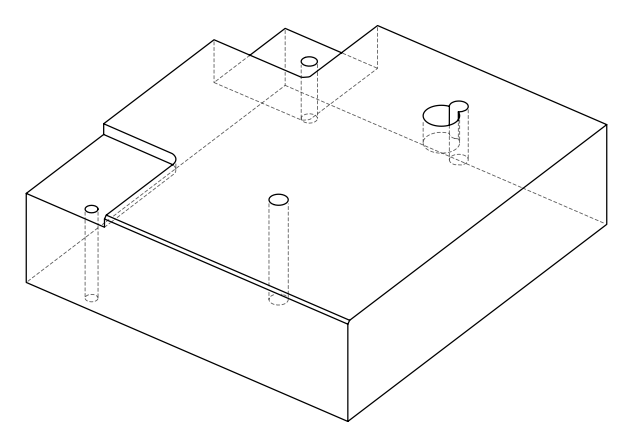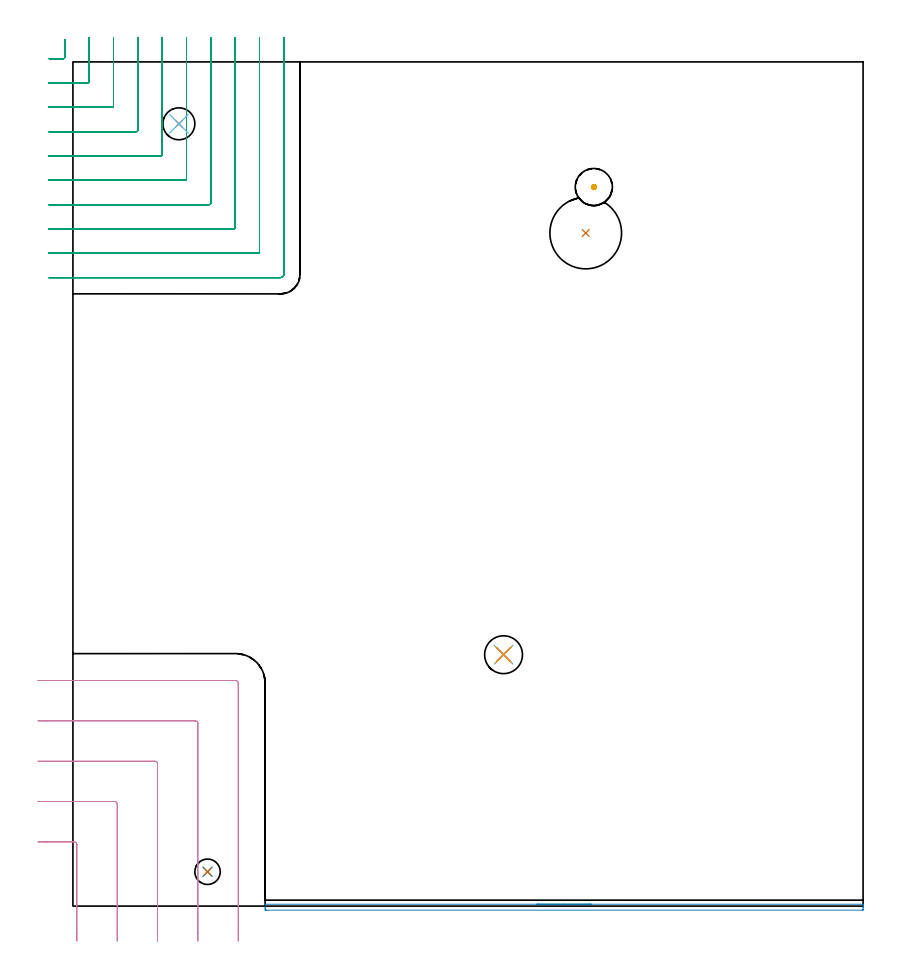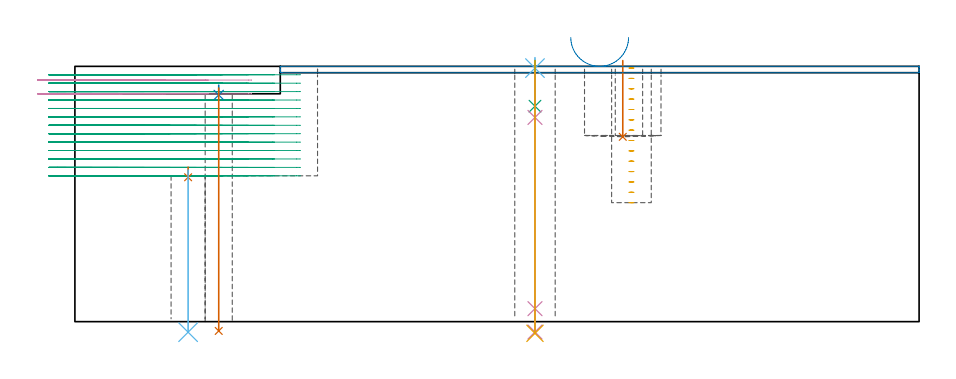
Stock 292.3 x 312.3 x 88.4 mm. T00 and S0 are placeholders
(PLAN: 13 operations, 10 tool changes, 34.5 min)
(1 INDEXABLE_INSERT_DRILL_BLIND_HOLE_FROM_SOLID | STEP1POCKET | NXT0302_024 | 0.11 min | 13277 mm3)
(2 AREA_MILL | FG_CHAMFER_SURFACE | UGT0205_001 | 1.92 min | 540 mm3)
(3 MILL_CORNER_NOTCH_RECTANGULAR | CORNER_NOTCH_RECTANGULAR | NXT0201_011 | Follow Part, ap 3, ae 75% | 27.97 min | 272741 mm3)
(4 MILL_CORNER_NOTCH_RECTANGULAR_1 | CORNER_NOTCH_RECTANGULAR_1 | UGT0201_135 | Follow Part, ap 4.975, ae 75% | 2.43 min | 62850 mm3)
(5 MILL_BLIND_HOLE_FROM_SOLID_MATERIAL | STEP1POCKET_1 | NXT0201_011 | Spiral | 0.46 min | 6523 mm3)
(6 SPOT_DRILL | STEP1HOLE | NXT0321_9005460120000 | 0.03 min | 7 mm3)
(7 SPOT_DRILL_1 | STEP1HOLE_1 | NXT0321_9005460120000 | 0.04 min | 8 mm3)
(8 SPOT_DRILL_2 | STEP1HOLE_2 | NXT0321_9005460120000 | 0.03 min | 13 mm3)
(9 DRILL_BLIND_HOLE_INTO_CENTER | STEP1HOLE | UGT0301_207 | 0.06 min | 798 mm3)
(10 GUN_DRILL_THROUGH_HOLE | STEP1HOLE | UGT0307_006 | 0.46 min | 4834 mm3)
(11 DRILL_TO_ENLARGE_THROUGH_HOLE | STEP1HOLE | NXT0301_104 | 0.38 min | 7953 mm3)
(12 DRILL_THROUGH_HOLE_INTO_CENTER | STEP1HOLE_1 | NXT0301_089 | 0.23 min | 5502 mm3)
(13 DRILL_THROUGH_HOLE_INTO_CENTER_1 | STEP1HOLE_2 | NXT0301_065 | 0.34 min | 5478 mm3)
(TOOL NXT0302_024 | Index. Insert Drill 26.5mm [880-D2650L32-03] | D26.5 PA176 FL80 Z2)
(TOOL UGT0205_001 | Chamfer Mill 20 x 3 x 45 deg. | D20 FL50 Z2)
(TOOL NXT0201_011 | ENDMILL 12mm [2P460-1200-NA 1630] | D12 FL38 Z6)
(TOOL UGT0201_135 | Carbide End Mill 19.9 | D19.9 FL30 Z4)
(TOOL NXT0321_9005460120000 | NC Spot Drill, 142deg, 12mm, Carbide, Uncoated | D12 PA142 FL30 Z2)
(TOOL UGT0301_207 | Twist Drill 9.2 mm | D9.2 PA118 FL80 Z2)
(TOOL UGT0307_006 | Gun Drill 9 mm | D9 PA130 FL24 Z1)
(TOOL NXT0301_104 | Carbide Drill 14mm [860.1-1400-112A1-MM 2214] | D14 PA140 FL123 Z2)
(TOOL NXT0301_089 | Carbide Drill 11.8mm [860.1-1180-035A1-MM 2214] | D11.8 PA140 FL55 Z2)
(TOOL NXT0301_065 | Carbide Drill 9.4mm [860.1-0940-075A1-MM 2214] | D9.4 PA140 FL98 Z2)
(OP 1 INDEXABLE_INSERT_DRILL_BLIND_HOLE_FROM_SOLID)
G17 G21 G94 G90
T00 M6
G54
G17 G0 G90 X189.7 Y249. S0 M3
G43 Z98.4 H1
G94 G81 G98 Z64. F250. R90.4
G80
M5
M2
(OP 2 AREA_MILL)
G17 G21 G94 G90
T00 M6
G54
G17 G0 G90 X171.7 Y0.7 S1061 M3
G43 Z98.4 H0
G94 G1 X171.738 Z97.528 F250.
X171.852 Z96.663
X172.041 Z95.812
X172.303 Z94.98
X172.637 Z94.174
X173.04 Z93.4
X173.509 Z92.664
X174.04 Z91.972
X174.629 Z91.329
X175.272 Z90.74
X175.964 Z90.208
X176.7 Z89.74
X177.474 Z89.337
X178.28 Z89.003
X179.112 Z88.741
X179.964 Z88.552
X180.828 Z88.438
X181.7 Z88.4
X292.119
X292.29 Y0.697 Z88.388
X292.297 Y0.607 Z88.299
X292.3 Y0.51 Z88.21
Y0.302 Z88.002
Y-0.4 Z87.294
Y-0.751 Z86.945
X292.297 Y-1.266 Z86.43
X292.295 Y-1.491 Z86.205
X292.237 Y-1.495 Z86.203
X291.998 Y-1.5 Z86.2
X71.728
X71.402 Y-1.499 Z86.201
X71.163 Y-1.495 Z86.203
X71.106 Y-1.491 Z86.205
X71.1 Y-1.266 Z86.43
Y-0.751 Z86.945
Y-0.4 Z87.295
Y0.51 Z88.21
X71.103 Y0.607 Z88.299
X71.11 Y0.697 Z88.388
X71.281 Y0.7 Z88.4
X181.7
X182.572 Z88.438
X183.437 Z88.552
X184.288 Z88.741
X185.12 Z89.003
X185.926 Z89.337
X186.7 Z89.74
X187.436 Z90.208
X188.128 Z90.74
X188.771 Z91.329
X189.36 Z91.972
X189.892 Z92.664
X190.36 Z93.4
X190.763 Z94.174
X191.097 Z94.98
X191.359 Z95.812
X191.548 Z96.663
X191.662 Z97.528
X191.7 Z98.4
M5
M2
(OP 3 MILL_CORNER_NOTCH_RECTANGULAR)
G17 G21 G94 G90
T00 M6
G54
G17 G0 G90 X-8.879 Y313.5 S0 M3
G43 Z98.4 H1
Z85.485
G94 G1 X-5.879 F250.
X-3.595
G3 X-3. Y314.095 R0.6
G1 Y317.496
Y320.496
G0 Z98.4
X-9. Y304.5
Z85.485
G1 X-6.
X5.405 F500.
G3 X6. Y305.095 R0.6
G1 Y318.3
Y321.3 F250.
G0 Z98.4
X-9. Y295.5
Z85.485
G1 X-6.
X14.405 F500.
G3 X15. Y296.095 R0.6
G1 Y318.3
Y321.3 F250.
G0 Z98.4
X-9. Y286.5
Z85.485
G1 X-6.
X23.404 F500.
G3 X24. Y287.096 R0.6
G1 Y318.3
Y321.3 F250.
G0 Z98.4
X-9. Y277.5
Z85.485
G1 X-6.
X32.404 F500.
G3 X33. Y278.096 R0.6
G1 Y318.3
Y321.3 F250.
G0 Z98.4
X-9. Y268.5
Z85.485
G1 X-6.
X41.404 F500.
G3 X42. Y269.096 R0.6
G1 Y318.3
Y321.3 F250.
G0 Z98.4
X-9. Y259.5
Z85.485
G1 X-6.
X50.404 F500.
G3 X51. Y260.096 R0.6
G1 Y318.3
Y321.3 F250.
G0 Z98.4
X-9. Y250.5
Z85.485
G1 X-6.
X59.403 F500.
G3 X60. Y251.097 R0.6
G1 Y318.3
Y321.3 F250.
G0 Z98.4
X-9. Y241.5
Z85.485
G1 X-6.
X68.403 F500.
G3 X69. Y242.097 R0.6
G1 Y318.3
Y321.3 F250.
G0 Z98.4
X-9. Y232.5
Z85.485
G1 X-6.
X76.8 F500.
G3 X78. Y233.7 R1.2
G1 Y318.3
Y321.3 F250.
G0 Z98.4
X-8.879 Y313.5
Z82.569
G1 X-5.879
X-3.595
G3 X-3. Y314.095 R0.6
G1 Y317.496
Y320.496
G0 Z98.4
X-9. Y304.5
Z82.569
G1 X-6.
X5.405 F500.
G3 X6. Y305.095 R0.6
G1 Y318.3
Y321.3 F250.
G0 Z98.4
X-9. Y295.5
Z82.569
G1 X-6.
X14.405 F500.
G3 X15. Y296.095 R0.6
G1 Y318.3
Y321.3 F250.
G0 Z98.4
X-9. Y286.5
Z82.569
G1 X-6.
X23.404 F500.
G3 X24. Y287.096 R0.6
G1 Y318.3
Y321.3 F250.
G0 Z98.4
X-9. Y277.5
Z82.569
G1 X-6.
X32.404 F500.
G3 X33. Y278.096 R0.6
G1 Y318.3
Y321.3 F250.
G0 Z98.4
X-9. Y268.5
Z82.569
G1 X-6.
X41.404 F500.
G3 X42. Y269.096 R0.6
G1 Y318.3
Y321.3 F250.
G0 Z98.4
X-9. Y259.5
Z82.569
G1 X-6.
X50.404 F500.
G3 X51. Y260.096 R0.6
G1 Y318.3
Y321.3 F250.
G0 Z98.4
X-9. Y250.5
Z82.569
G1 X-6.
X59.403 F500.
G3 X60. Y251.097 R0.6
G1 Y318.3
Y321.3 F250.
G0 Z98.4
X-9. Y241.5
Z82.569
G1 X-6.
X68.403 F500.
G3 X69. Y242.097 R0.6
G1 Y318.3
Y321.3 F250.
G0 Z98.4
X-9. Y232.5
Z82.569
G1 X-6.
X76.8 F500.
G3 X78. Y233.7 R1.2
G1 Y318.3
Y321.3 F250.
G0 Z98.4
X-8.879 Y313.5
Z79.654
G1 X-5.879
X-3.595
G3 X-3. Y314.095 R0.6
G1 Y317.496
Y320.496
G0 Z98.4
X-9. Y304.5
Z79.654
G1 X-6.
X5.405 F500.
G3 X6. Y305.095 R0.6
G1 Y318.3
Y321.3 F250.
G0 Z98.4
X-9. Y295.5
Z79.654
G1 X-6.
X14.405 F500.
G3 X15. Y296.095 R0.6
G1 Y318.3
Y321.3 F250.
G0 Z98.4
X-9. Y286.5
Z79.654
G1 X-6.
X23.404 F500.
G3 X24. Y287.096 R0.6
G1 Y318.3
Y321.3 F250.
G0 Z98.4
X-9. Y277.5
Z79.654
G1 X-6.
X32.404 F500.
G3 X33. Y278.096 R0.6
G1 Y318.3
Y321.3 F250.
G0 Z98.4
X-9. Y268.5
Z79.654
G1 X-6.
X41.404 F500.
G3 X42. Y269.096 R0.6
G1 Y318.3
Y321.3 F250.
G0 Z98.4
X-9. Y259.5
Z79.654
G1 X-6.
X50.404 F500.
G3 X51. Y260.096 R0.6
G1 Y318.3
Y321.3 F250.
G0 Z98.4
X-9. Y250.5
Z79.654
G1 X-6.
X59.403 F500.
G3 X60. Y251.097 R0.6
G1 Y318.3
Y321.3 F250.
G0 Z98.4
X-9. Y241.5
Z79.654
G1 X-6.
X68.403 F500.
G3 X69. Y242.097 R0.6
G1 Y318.3
Y321.3 F250.
G0 Z98.4
X-9. Y232.5
Z79.654
G1 X-6.
X76.8 F500.
G3 X78. Y233.7 R1.2
G1 Y318.3
Y321.3 F250.
G0 Z98.4
X-8.879 Y313.5
Z76.738
G1 X-5.879
X-3.595
G3 X-3. Y314.095 R0.6
G1 Y317.496
Y320.496
G0 Z98.4
X-9. Y304.5
Z76.738
G1 X-6.
X5.405 F500.
G3 X6. Y305.095 R0.6
G1 Y318.3
Y321.3 F250.
G0 Z98.4
X-9. Y295.5
Z76.738
G1 X-6.
X14.405 F500.
G3 X15. Y296.095 R0.6
G1 Y318.3
Y321.3 F250.
G0 Z98.4
X-9. Y286.5
Z76.738
G1 X-6.
X23.404 F500.
G3 X24. Y287.096 R0.6
G1 Y318.3
Y321.3 F250.
G0 Z98.4
X-9. Y277.5
Z76.738
G1 X-6.
X32.404 F500.
G3 X33. Y278.096 R0.6
G1 Y318.3
Y321.3 F250.
G0 Z98.4
X-9. Y268.5
Z76.738
G1 X-6.
X41.404 F500.
G3 X42. Y269.096 R0.6
G1 Y318.3
Y321.3 F250.
G0 Z98.4
X-9. Y259.5
Z76.738
G1 X-6.
X50.404 F500.
G3 X51. Y260.096 R0.6
G1 Y318.3
Y321.3 F250.
G0 Z98.4
X-9. Y250.5
Z76.738
G1 X-6.
X59.403 F500.
G3 X60. Y251.097 R0.6
G1 Y318.3
Y321.3 F250.
G0 Z98.4
X-9. Y241.5
Z76.738
G1 X-6.
X68.403 F500.
G3 X69. Y242.097 R0.6
G1 Y318.3
Y321.3 F250.
G0 Z98.4
X-9. Y232.5
Z76.738
G1 X-6.
X76.8 F500.
G3 X78. Y233.7 R1.2
G1 Y318.3
Y321.3 F250.
G0 Z98.4
X-8.879 Y313.5
Z73.823
G1 X-5.879
X-3.595
G3 X-3. Y314.095 R0.6
G1 Y317.496
Y320.496
G0 Z98.4
X-9. Y304.5
Z73.823
G1 X-6.
X5.405 F500.
G3 X6. Y305.095 R0.6
G1 Y318.3
Y321.3 F250.
G0 Z98.4
X-9. Y295.5
Z73.823
G1 X-6.
X14.405 F500.
G3 X15. Y296.095 R0.6
G1 Y318.3
Y321.3 F250.
G0 Z98.4
X-9. Y286.5
Z73.823
G1 X-6.
X23.404 F500.
G3 X24. Y287.096 R0.6
G1 Y318.3
Y321.3 F250.
G0 Z98.4
X-9. Y277.5
Z73.823
G1 X-6.
X32.404 F500.
G3 X33. Y278.096 R0.6
G1 Y318.3
Y321.3 F250.
G0 Z98.4
X-9. Y268.5
Z73.823
G1 X-6.
X41.404 F500.
G3 X42. Y269.096 R0.6
G1 Y318.3
Y321.3 F250.
G0 Z98.4
X-9. Y259.5
Z73.823
G1 X-6.
X50.404 F500.
G3 X51. Y260.096 R0.6
G1 Y318.3
Y321.3 F250.
G0 Z98.4
X-9. Y250.5
Z73.823
G1 X-6.
X59.403 F500.
G3 X60. Y251.097 R0.6
G1 Y318.3
Y321.3 F250.
G0 Z98.4
X-9. Y241.5
Z73.823
G1 X-6.
X68.403 F500.
G3 X69. Y242.097 R0.6
G1 Y318.3
Y321.3 F250.
G0 Z98.4
X-9. Y232.5
Z73.823
G1 X-6.
X76.8 F500.
G3 X78. Y233.7 R1.2
G1 Y318.3
Y321.3 F250.
G0 Z98.4
X-8.879 Y313.5
Z70.908
G1 X-5.879
X-3.595
G3 X-3. Y314.095 R0.6
G1 Y317.496
Y320.496
G0 Z98.4
X-9. Y304.5
Z70.908
G1 X-6.
X5.405 F500.
G3 X6. Y305.095 R0.6
G1 Y318.3
Y321.3 F250.
G0 Z98.4
X-9. Y295.5
Z70.908
G1 X-6.
X14.405 F500.
G3 X15. Y296.095 R0.6
G1 Y318.3
Y321.3 F250.
G0 Z98.4
X-9. Y286.5
Z70.908
G1 X-6.
X23.404 F500.
G3 X24. Y287.096 R0.6
G1 Y318.3
Y321.3 F250.
G0 Z98.4
X-9. Y277.5
Z70.908
G1 X-6.
X32.404 F500.
G3 X33. Y278.096 R0.6
G1 Y318.3
Y321.3 F250.
G0 Z98.4
X-9. Y268.5
Z70.908
G1 X-6.
X41.404 F500.
G3 X42. Y269.096 R0.6
G1 Y318.3
Y321.3 F250.
G0 Z98.4
X-9. Y259.5
Z70.908
G1 X-6.
X50.404 F500.
G3 X51. Y260.096 R0.6
G1 Y318.3
Y321.3 F250.
G0 Z98.4
X-9. Y250.5
Z70.908
G1 X-6.
X59.403 F500.
G3 X60. Y251.097 R0.6
G1 Y318.3
Y321.3 F250.
G0 Z98.4
X-9. Y241.5
Z70.908
G1 X-6.
X68.403 F500.
G3 X69. Y242.097 R0.6
G1 Y318.3
Y321.3 F250.
G0 Z98.4
X-9. Y232.5
Z70.908
G1 X-6.
X76.8 F500.
G3 X78. Y233.7 R1.2
G1 Y318.3
Y321.3 F250.
G0 Z98.4
X-8.879 Y313.5
Z67.992
G1 X-5.879
X-3.595
G3 X-3. Y314.095 R0.6
G1 Y317.496
Y320.496
G0 Z98.4
X-9. Y304.5
Z67.992
G1 X-6.
X5.405 F500.
G3 X6. Y305.095 R0.6
G1 Y318.3
Y321.3 F250.
G0 Z98.4
X-9. Y295.5
Z67.992
G1 X-6.
X14.405 F500.
G3 X15. Y296.095 R0.6
G1 Y318.3
Y321.3 F250.
G0 Z98.4
X-9. Y286.5
Z67.992
G1 X-6.
X23.404 F500.
G3 X24. Y287.096 R0.6
G1 Y318.3
Y321.3 F250.
G0 Z98.4
X-9. Y277.5
Z67.992
G1 X-6.
X32.404 F500.
G3 X33. Y278.096 R0.6
G1 Y318.3
Y321.3 F250.
G0 Z98.4
X-9. Y268.5
Z67.992
G1 X-6.
X41.404 F500.
G3 X42. Y269.096 R0.6
G1 Y318.3
Y321.3 F250.
G0 Z98.4
X-9. Y259.5
Z67.992
G1 X-6.
X50.404 F500.
G3 X51. Y260.096 R0.6
G1 Y318.3
Y321.3 F250.
G0 Z98.4
X-9. Y250.5
Z67.992
G1 X-6.
X59.403 F500.
G3 X60. Y251.097 R0.6
G1 Y318.3
Y321.3 F250.
G0 Z98.4
X-9. Y241.5
Z67.992
G1 X-6.
X68.403 F500.
G3 X69. Y242.097 R0.6
G1 Y318.3
Y321.3 F250.
G0 Z98.4
X-9. Y232.5
Z67.992
G1 X-6.
X76.8 F500.
G3 X78. Y233.7 R1.2
G1 Y318.3
Y321.3 F250.
G0 Z98.4
X-8.879 Y313.5
Z65.077
G1 X-5.879
X-3.595
G3 X-3. Y314.095 R0.6
G1 Y317.496
Y320.496
G0 Z98.4
X-9. Y304.5
Z65.077
G1 X-6.
X5.405 F500.
G3 X6. Y305.095 R0.6
G1 Y318.3
Y321.3 F250.
G0 Z98.4
X-9. Y295.5
Z65.077
G1 X-6.
X14.405 F500.
G3 X15. Y296.095 R0.6
G1 Y318.3
Y321.3 F250.
G0 Z98.4
X-9. Y286.5
Z65.077
G1 X-6.
X23.404 F500.
G3 X24. Y287.096 R0.6
G1 Y318.3
Y321.3 F250.
G0 Z98.4
X-9. Y277.5
Z65.077
G1 X-6.
X32.404 F500.
G3 X33. Y278.096 R0.6
G1 Y318.3
Y321.3 F250.
G0 Z98.4
X-9. Y268.5
Z65.077
G1 X-6.
X41.404 F500.
G3 X42. Y269.096 R0.6
G1 Y318.3
Y321.3 F250.
G0 Z98.4
X-9. Y259.5
Z65.077
G1 X-6.
X50.404 F500.
G3 X51. Y260.096 R0.6
G1 Y318.3
Y321.3 F250.
G0 Z98.4
X-9. Y250.5
Z65.077
G1 X-6.
X59.403 F500.
G3 X60. Y251.097 R0.6
G1 Y318.3
Y321.3 F250.
G0 Z98.4
X-9. Y241.5
Z65.077
G1 X-6.
X68.403 F500.
G3 X69. Y242.097 R0.6
G1 Y318.3
Y321.3 F250.
G0 Z98.4
X-9. Y232.5
Z65.077
G1 X-6.
X76.8 F500.
G3 X78. Y233.7 R1.2
G1 Y318.3
Y321.3 F250.
G0 Z98.4
X-8.879 Y313.5
Z62.162
G1 X-5.879
X-3.595
G3 X-3. Y314.095 R0.6
G1 Y317.496
Y320.496
G0 Z98.4
X-9. Y304.5
Z62.162
G1 X-6.
X5.405 F500.
G3 X6. Y305.095 R0.6
G1 Y318.3
Y321.3 F250.
G0 Z98.4
X-9. Y295.5
Z62.162
G1 X-6.
X14.405 F500.
G3 X15. Y296.095 R0.6
G1 Y318.3
Y321.3 F250.
G0 Z98.4
X-9. Y286.5
Z62.162
G1 X-6.
X23.404 F500.
G3 X24. Y287.096 R0.6
G1 Y318.3
Y321.3 F250.
G0 Z98.4
X-9. Y277.5
Z62.162
G1 X-6.
X32.404 F500.
G3 X33. Y278.096 R0.6
G1 Y318.3
Y321.3 F250.
G0 Z98.4
X-9. Y268.5
Z62.162
G1 X-6.
X41.404 F500.
G3 X42. Y269.096 R0.6
G1 Y318.3
Y321.3 F250.
G0 Z98.4
X-9. Y259.5
Z62.162
G1 X-6.
X50.404 F500.
G3 X51. Y260.096 R0.6
G1 Y318.3
Y321.3 F250.
G0 Z98.4
X-9. Y250.5
Z62.162
G1 X-6.
X59.403 F500.
G3 X60. Y251.097 R0.6
G1 Y318.3
Y321.3 F250.
G0 Z98.4
X-9. Y241.5
Z62.162
G1 X-6.
X68.403 F500.
G3 X69. Y242.097 R0.6
G1 Y318.3
Y321.3 F250.
G0 Z98.4
X-9. Y232.5
Z62.162
G1 X-6.
X76.8 F500.
G3 X78. Y233.7 R1.2
G1 Y318.3
Y321.3 F250.
G0 Z98.4
X-8.879 Y313.5
Z59.246
G1 X-5.879
X-3.595
G3 X-3. Y314.095 R0.6
G1 Y317.496
Y320.496
G0 Z98.4
X-9. Y304.5
Z59.246
G1 X-6.
X5.405 F500.
G3 X6. Y305.095 R0.6
G1 Y318.3
Y321.3 F250.
G0 Z98.4
X-9. Y295.5
Z59.246
G1 X-6.
X14.405 F500.
G3 X15. Y296.095 R0.6
G1 Y318.3
Y321.3 F250.
G0 Z98.4
X-9. Y286.5
Z59.246
G1 X-6.
X23.404 F500.
G3 X24. Y287.096 R0.6
G1 Y318.3
Y321.3 F250.
G0 Z98.4
X-9. Y277.5
Z59.246
G1 X-6.
X32.404 F500.
G3 X33. Y278.096 R0.6
G1 Y318.3
Y321.3 F250.
G0 Z98.4
X-9. Y268.5
Z59.246
G1 X-6.
X41.404 F500.
G3 X42. Y269.096 R0.6
G1 Y318.3
Y321.3 F250.
G0 Z98.4
X-9. Y259.5
Z59.246
G1 X-6.
X50.404 F500.
G3 X51. Y260.096 R0.6
G1 Y318.3
Y321.3 F250.
G0 Z98.4
X-9. Y250.5
Z59.246
G1 X-6.
X59.403 F500.
G3 X60. Y251.097 R0.6
G1 Y318.3
Y321.3 F250.
G0 Z98.4
X-9. Y241.5
Z59.246
G1 X-6.
X68.403 F500.
G3 X69. Y242.097 R0.6
G1 Y318.3
Y321.3 F250.
G0 Z98.4
X-9. Y232.5
Z59.246
G1 X-6.
X76.8 F500.
G3 X78. Y233.7 R1.2
G1 Y318.3
Y321.3 F250.
G0 Z98.4
X-8.879 Y313.5
Z56.331
G1 X-5.879
X-3.595
G3 X-3. Y314.095 R0.6
G1 Y317.496
Y320.496
G0 Z98.4
X-9. Y304.5
Z56.331
G1 X-6.
X5.405 F500.
G3 X6. Y305.095 R0.6
G1 Y318.3
Y321.3 F250.
G0 Z98.4
X-9. Y295.5
Z56.331
G1 X-6.
X14.405 F500.
G3 X15. Y296.095 R0.6
G1 Y318.3
Y321.3 F250.
G0 Z98.4
X-9. Y286.5
Z56.331
G1 X-6.
X23.404 F500.
G3 X24. Y287.096 R0.6
G1 Y318.3
Y321.3 F250.
G0 Z98.4
X-9. Y277.5
Z56.331
G1 X-6.
X32.404 F500.
G3 X33. Y278.096 R0.6
G1 Y318.3
Y321.3 F250.
G0 Z98.4
X-9. Y268.5
Z56.331
G1 X-6.
X41.404 F500.
G3 X42. Y269.096 R0.6
G1 Y318.3
Y321.3 F250.
G0 Z98.4
X-9. Y259.5
Z56.331
G1 X-6.
X50.404 F500.
G3 X51. Y260.096 R0.6
G1 Y318.3
Y321.3 F250.
G0 Z98.4
X-9. Y250.5
Z56.331
G1 X-6.
X59.403 F500.
G3 X60. Y251.097 R0.6
G1 Y318.3
Y321.3 F250.
G0 Z98.4
X-9. Y241.5
Z56.331
G1 X-6.
X68.403 F500.
G3 X69. Y242.097 R0.6
G1 Y318.3
Y321.3 F250.
G0 Z98.4
X-9. Y232.5
Z56.331
G1 X-6.
X76.8 F500.
G3 X78. Y233.7 R1.2
G1 Y318.3
Y321.3 F250.
G0 Z98.4
X-8.879 Y313.5
Z53.415
G1 X-5.879
X-3.595
G3 X-3. Y314.095 R0.6
G1 Y317.496
Y320.496
G0 Z98.4
X-9. Y304.5
Z53.415
G1 X-6.
X5.405 F500.
G3 X6. Y305.095 R0.6
G1 Y318.3
Y321.3 F250.
G0 Z98.4
X-9. Y295.5
Z53.415
G1 X-6.
X14.405 F500.
G3 X15. Y296.095 R0.6
G1 Y318.3
Y321.3 F250.
G0 Z98.4
X-9. Y286.5
Z53.415
G1 X-6.
X23.404 F500.
G3 X24. Y287.096 R0.6
G1 Y318.3
Y321.3 F250.
G0 Z98.4
X-9. Y277.5
Z53.415
G1 X-6.
X32.404 F500.
G3 X33. Y278.096 R0.6
G1 Y318.3
Y321.3 F250.
G0 Z98.4
X-9. Y268.5
Z53.415
G1 X-6.
X41.404 F500.
G3 X42. Y269.096 R0.6
G1 Y318.3
Y321.3 F250.
G0 Z98.4
X-9. Y259.5
Z53.415
G1 X-6.
X50.404 F500.
G3 X51. Y260.096 R0.6
G1 Y318.3
Y321.3 F250.
G0 Z98.4
X-9. Y250.5
Z53.415
G1 X-6.
X59.403 F500.
G3 X60. Y251.097 R0.6
G1 Y318.3
Y321.3 F250.
G0 Z98.4
X-9. Y241.5
Z53.415
G1 X-6.
X68.403 F500.
G3 X69. Y242.097 R0.6
G1 Y318.3
Y321.3 F250.
G0 Z98.4
X-9. Y232.5
Z53.415
G1 X-6.
X76.8 F500.
G3 X78. Y233.7 R1.2
G1 Y318.3
Y321.3 F250.
G0 Z98.4
X-8.879 Y313.5
Z50.5
G1 X-5.879
X-3.595
G3 X-3. Y314.095 R0.6
G1 Y317.496
Y320.496
G0 Z98.4
X-9. Y304.5
Z50.5
G1 X-6.
X5.405 F500.
G3 X6. Y305.095 R0.6
G1 Y318.3
Y321.3 F250.
G0 Z98.4
X-9. Y295.5
Z50.5
G1 X-6.
X14.405 F500.
G3 X15. Y296.095 R0.6
G1 Y318.3
Y321.3 F250.
G0 Z98.4
X-9. Y286.5
Z50.5
G1 X-6.
X23.404 F500.
G3 X24. Y287.096 R0.6
G1 Y318.3
Y321.3 F250.
G0 Z98.4
X-9. Y277.5
Z50.5
G1 X-6.
X32.404 F500.
G3 X33. Y278.096 R0.6
G1 Y318.3
Y321.3 F250.
G0 Z98.4
X-9. Y268.5
Z50.5
G1 X-6.
X41.404 F500.
G3 X42. Y269.096 R0.6
G1 Y318.3
Y321.3 F250.
G0 Z98.4
X-9. Y259.5
Z50.5
G1 X-6.
X50.404 F500.
G3 X51. Y260.096 R0.6
G1 Y318.3
Y321.3 F250.
G0 Z98.4
X-9. Y250.5
Z50.5
G1 X-6.
X59.403 F500.
G3 X60. Y251.097 R0.6
G1 Y318.3
Y321.3 F250.
G0 Z98.4
X-9. Y241.5
Z50.5
G1 X-6.
X68.403 F500.
G3 X69. Y242.097 R0.6
G1 Y318.3
Y321.3 F250.
G0 Z98.4
X-9. Y232.5
Z50.5
G1 X-6.
X76.8 F500.
G3 X78. Y233.7 R1.2
G1 Y318.3
Y321.3 F250.
G0 Z98.4
M5
M2
(OP 4 MILL_CORNER_NOTCH_RECTANGULAR_1)
G17 G21 G94 G90
T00 M6
G54
G17 G0 G90 X1.45 Y-12.95 S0 M3
G43 Z98.4 H0
Z83.65
G94 G1 Y-9.95 F250.
Y22.76 F500.
G3 X0.46 Y23.75 R0.995
G1 X-9.95
X-12.95 F250.
G0 Z98.4
X16.375 Y-12.95
Z83.65
G1 Y-9.95
Y37.685 F500.
G3 X15.385 Y38.675 R0.995
G1 X-9.95
X-12.95 F250.
G0 Z98.4
X31.3 Y-12.95
Z83.65
G1 Y-9.95
Y52.61 F500.
G3 X30.31 Y53.6 R0.995
G1 X-9.95
X-12.95 F250.
G0 Z98.4
X46.225 Y-12.95
Z83.65
G1 Y-9.95
Y67.534 F500.
G3 X45.234 Y68.525 R0.995
G1 X-9.95
X-12.95 F250.
G0 Z98.4
X61.15 Y-12.95
Z83.65
G1 Y-9.95
Y82.459 F500.
G3 X60.159 Y83.45 R0.995
G1 X-9.95
X-12.95 F250.
G0 Z98.4
X1.45 Y-12.95
Z78.9
G1 Y-9.95
Y22.76 F500.
G3 X0.46 Y23.75 R0.995
G1 X-9.95
X-12.95 F250.
G0 Z98.4
X16.375 Y-12.95
Z78.9
G1 Y-9.95
Y37.685 F500.
G3 X15.385 Y38.675 R0.995
G1 X-9.95
X-12.95 F250.
G0 Z98.4
X31.3 Y-12.95
Z78.9
G1 Y-9.95
Y52.61 F500.
G3 X30.31 Y53.6 R0.995
G1 X-9.95
X-12.95 F250.
G0 Z98.4
X46.225 Y-12.95
Z78.9
G1 Y-9.95
Y67.534 F500.
G3 X45.234 Y68.525 R0.995
G1 X-9.95
X-12.95 F250.
G0 Z98.4
X61.15 Y-12.95
Z78.9
G1 Y-9.95
Y82.459 F500.
G3 X60.159 Y83.45 R0.995
G1 X-9.95
X-12.95 F250.
G0 Z98.4
M5
M2
(OP 5 MILL_BLIND_HOLE_FROM_SOLID_MATERIAL)
G17 G21 G94 G90
T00 M6
G54
G17 G0 G90 X192.7 Y266. S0 M3
G43 Z98.4 H1
Z87.814
G94 G3 X193.125 Y266.425 R0.425 F250.
X192.7 Y266.85 R0.425
X191.85 Y266. R0.85
X192.7 Y266.85 R-0.85
X192.275 Y266.425 R0.425
X192.7 Y266. R0.425
G0 Z84.229
G3 X193.125 Y266.425 R0.425
X192.7 Y266.85 R0.425
X191.85 Y266. R0.85
X192.7 Y266.85 R-0.85
X192.275 Y266.425 R0.425
X192.7 Y266. R0.425
G0 Z80.643
G3 X193.125 Y266.425 R0.425
X192.7 Y266.85 R0.425
X191.85 Y266. R0.85
X192.7 Y266.85 R-0.85
X192.275 Y266.425 R0.425
X192.7 Y266. R0.425
G0 Z77.057
G3 X193.125 Y266.425 R0.425
X192.7 Y266.85 R0.425
X191.85 Y266. R0.85
X192.7 Y266.85 R-0.85
X192.275 Y266.425 R0.425
X192.7 Y266. R0.425
G0 Z73.471
G3 X193.125 Y266.425 R0.425
X192.7 Y266.85 R0.425
X191.85 Y266. R0.85
X192.7 Y266.85 R-0.85
X192.275 Y266.425 R0.425
X192.7 Y266. R0.425
G0 Z69.886
G3 X193.125 Y266.425 R0.425
X192.7 Y266.85 R0.425
X191.85 Y266. R0.85
X192.7 Y266.85 R-0.85
X192.275 Y266.425 R0.425
X192.7 Y266. R0.425
G0 Z66.3
G3 X193.125 Y266.425 R0.425
X192.7 Y266.85 R0.425
X191.85 Y266. R0.85
X192.7 Y266.85 R-0.85
X192.275 Y266.425 R0.425
X192.7 Y266. R0.425
G0 Z62.714
G3 X193.125 Y266.425 R0.425
X192.7 Y266.85 R0.425
X191.85 Y266. R0.85
X192.7 Y266.85 R-0.85
X192.275 Y266.425 R0.425
X192.7 Y266. R0.425
G0 Z59.129
G3 X193.125 Y266.425 R0.425
X192.7 Y266.85 R0.425
X191.85 Y266. R0.85
X192.7 Y266.85 R-0.85
X192.275 Y266.425 R0.425
X192.7 Y266. R0.425
G0 Z55.543
G3 X193.125 Y266.425 R0.425
X192.7 Y266.85 R0.425
X191.85 Y266. R0.85
X192.7 Y266.85 R-0.85
X192.275 Y266.425 R0.425
X192.7 Y266. R0.425
G0 Z51.957
G3 X193.125 Y266.425 R0.425
X192.7 Y266.85 R0.425
X191.85 Y266. R0.85
X192.7 Y266.85 R-0.85
X192.275 Y266.425 R0.425
X192.7 Y266. R0.425
G0 Z48.371
G3 X193.125 Y266.425 R0.425
X192.7 Y266.85 R0.425
X191.85 Y266. R0.85
X192.7 Y266.85 R-0.85
X192.275 Y266.425 R0.425
X192.7 Y266. R0.425
G0 Z44.786
G3 X193.125 Y266.425 R0.425
X192.7 Y266.85 R0.425
X191.85 Y266. R0.85
X192.7 Y266.85 R-0.85
X192.275 Y266.425 R0.425
X192.7 Y266. R0.425
G0 Z41.2
G3 X193.125 Y266.425 R0.425
X192.7 Y266.85 R0.425
X191.85 Y266. R0.85
X192.7 Y266.85 R-0.85
X192.275 Y266.425 R0.425
X192.7 Y266. R0.425
G0 Z98.4
M5
M2
(OP 6 SPOT_DRILL)
G17 G21 G94 G90
T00 M6
G54
G17 G0 G90 X159.3 Y93. S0 M3
G43 Z98.4 H0
G94 G81 G98 Z87.793 F250. R91.4
G80
M5
M2
(OP 7 SPOT_DRILL_1)
G17 G21 G94 G90
T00 M6
G54
G17 G0 G90 X39.2 Y289.4 S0 M3
G43 Z98.4 H0
G94 G81 G98 Z49.992 F250. R53.5
G80
M5
M2
(OP 8 SPOT_DRILL_2)
G17 G21 G94 G90
T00 M6
G54
G17 G0 G90 X49.8 Y12.7 S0 M3
G43 Z98.4 H0
G94 G81 G98 Z78.495 F250. R81.9
G80
M5
M2
(OP 9 DRILL_BLIND_HOLE_INTO_CENTER)
G17 G21 G94 G90
T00 M6
G54
G17 G0 G90 X159.3 Y93. S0 M3
G43 Z98.4 H0
G94 G81 G98 Z74.6 F250. R90.4
G80
M5
M2
(OP 10 GUN_DRILL_THROUGH_HOLE)
G17 G21 G94 G90
T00 M6
G54
G17 G0 G90 X159.3 Y93. M8
G43 Z98.4 H0
Z86.293
S716 M3
G94 G1 Z70.705 F125. M26
G4 X.084
Z4.5 F250.
G4 X.084
Z-3.598 F125.
G4 X.084
M5
M9
G0 Z86.293
Z98.4
M2
(OP 11 DRILL_TO_ENLARGE_THROUGH_HOLE)
G17 G21 G94 G90
T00 M6
G54
G17 G0 G90 X159.3 Y93. S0 M3
G43 Z98.4 H1
G94 G73 G98 Z-4.048 F250. Q13.207 R90.4
G80
M5
M2
(OP 12 DRILL_THROUGH_HOLE_INTO_CENTER)
G17 G21 G94 G90
T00 M6
G54
G17 G0 G90 X39.2 Y289.4 S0 M3
G43 Z98.4 H1
G94 G73 G98 Z-3.647 F250. Q10.829 R52.5
G80
M5
M2
(OP 13 DRILL_THROUGH_HOLE_INTO_CENTER_1)
G17 G21 G94 G90
T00 M6
G54
G17 G0 G90 X49.8 Y12.7 S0 M3
G43 Z98.4 H1
G94 G73 G98 Z-3.211 F250. Q9.123 R80.9
G80
M5
M2
